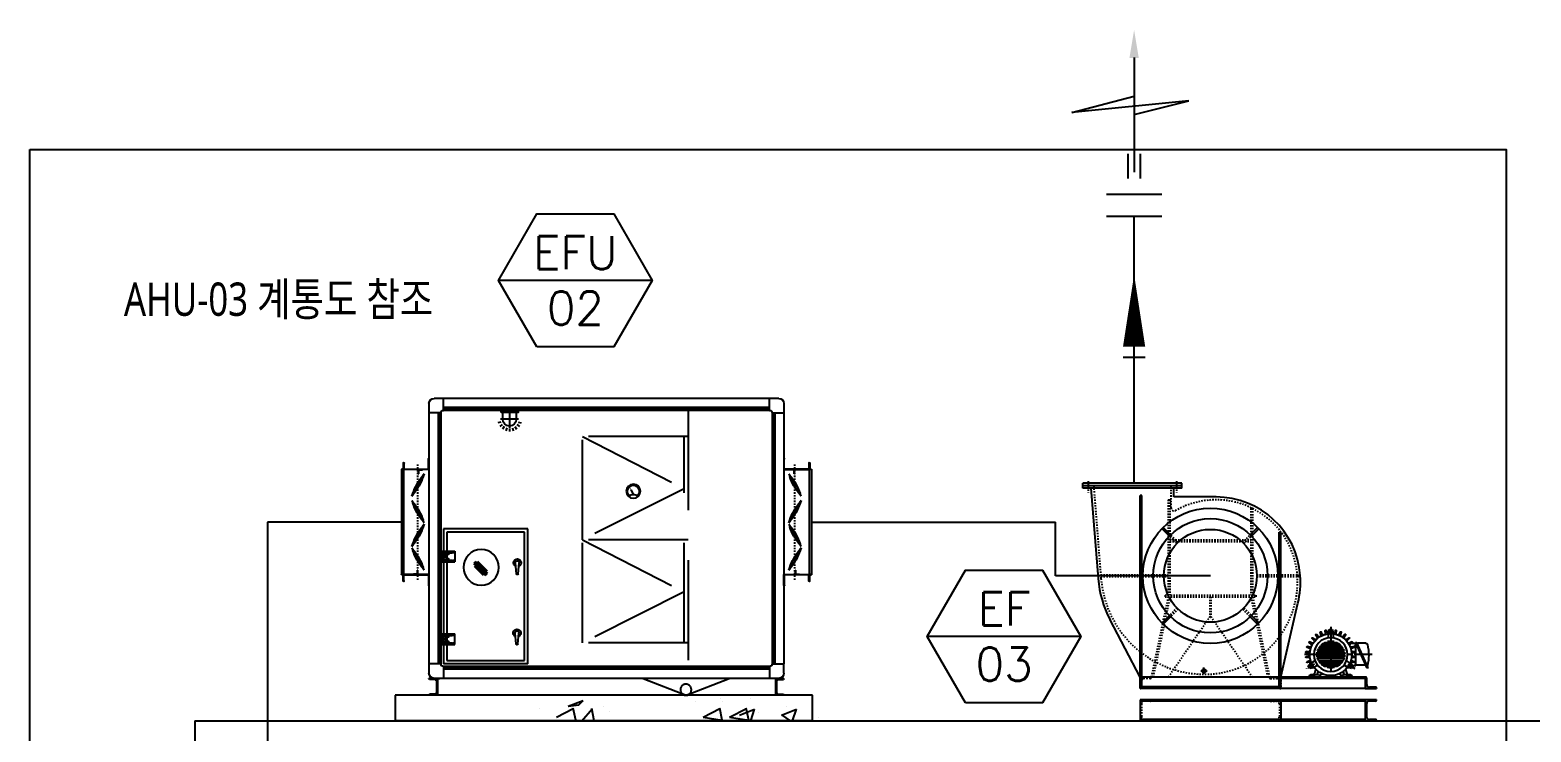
# Model space of a CAD drawing. Header units: millimetres. Extents: x -86 to 11742, y 5229 to 11464.
# Drawn here: x 9310.3 to 9418.4, y 5641.4 to 5692 of the extents above; entities that cross this region are included whole.
import ezdxf
from ezdxf.enums import TextEntityAlignment as Align
from ezdxf.lldxf.tags import DXFTag

# ---------------------------------------------------------------- set-up
doc = ezdxf.new("R2010")
doc.units = ezdxf.units.MM
doc.header["$LTSCALE"] = 5
doc.header["$PDMODE"] = 1
for name, pattern in [('CENTER', [2, 1.25, -0.25, 0.25, -0.25]), ('CENTER2', [28.575, 19.05, -3.175, 3.175, -3.175]), ('HIDDEN', [0.375, 0.25, -0.125]), ('HIDDEN2', [4.7625, 3.175, -1.5875]), ('HIDDENX2', [0.75, 0.5, -0.25]), ('PHANTOM', [63.5, 31.75, -6.35, 6.35, -6.35, 6.35, -6.35])]:
    doc.linetypes.add(name, pattern=pattern)
doc.layers.get('0').update_dxf_attribs({"linetype": 'CONTINUOUS'})
doc.layers.get('Defpoints').update_dxf_attribs({"linetype": 'CONTINUOUS'})
for name, color, linetype in [('2', 2, 'CONTINUOUS'), ('AUTO', 7, 'CONTINUOUS'), ('C', 7, 'CENTER'), ('LGK-S', 121, 'CONTINUOUS'), ('NARA', 8, 'CONTINUOUS')]:
    doc.layers.add(name, color=color, linetype=linetype)
doc.styles.add('GHS', font='ROMANS.shx', dxfattribs={"bigfont": 'GHS.shx'})
doc.styles.add('QQ', font='MALGUN.TTF.TTF')
tags = doc.linetypes.add('H2', pattern=[1, 0.6, -0.4]).pattern_tags.tags
tags[6:7] = [DXFTag(74, 4), DXFTag(75, 0), DXFTag(340, '0'), DXFTag(46, 1.0), DXFTag(50, 0.0), DXFTag(44, 0.0), DXFTag(45, 0.0)]
tags[4:5] = [DXFTag(74, 4), DXFTag(75, 0), DXFTag(340, '0'), DXFTag(46, 1.0), DXFTag(50, 0.0), DXFTag(44, 0.0), DXFTag(45, 0.0)]

# ---------------------------------------------------------------- blocks, each defined once
blk = doc.blocks.new('EFU-AHU')
at = {"color": 2}
for p, q in [((-225.2, 1148.4), (-221.8, 1148.4)), ((-221.2, 1163.2), (-218.3, 1161.5)), ((-221.2, 1133.6), (-218.3, 1135.3)), ((-210.4, 1174), (-208.7, 1171)), ((-183.4, 1155.6), (-196.3, 1131.1)), ((-195.6, 1178), (-195.6, 1174.6)), ((-180.8, 1174), (-182.5, 1171)), ((-170, 1163.2), (-173, 1161.5)), ((-170, 1133.6), (-173, 1135.3)), ((-166, 1148.4), (-169.5, 1148.4))]:
    blk.add_line(p, q, dxfattribs=at)
blk.add_circle((-195.6, 1148.4), 35.3, dxfattribs=at)
for centre, radius, start, end in [((-195.6, 1148.4), 29.6, 311.80005, 228.19995), ((-195.6, 1097), 35.3, 46.63917, 133.36083)]:
    blk.add_arc(centre, radius, start, end, dxfattribs=at)
blk.add_solid([(-181.3, 1154.6), (-185.4, 1156.7), (-176.9, 1167.9)], dxfattribs=at)
at = {"layer": '2', "linetype": 'Continuous'}
for p, q in [((-949.3, 1586.8), (-949.3, 394.2)), ((-949.3, 212.3), (827, 212.3)), ((-949.3, 127.7), (827, 127.7)), ((273, 59.1), (273, 59.1))]:
    blk.add_line(p, q, dxfattribs=at)
at = {"layer": '2'}
for p, q in [((-949.3, 1586.8), (-949.3, 1540.3)), ((-923.9, 1612.2), (801.7, 1612.2)), ((-877.4, 1553), (-877.4, 1612.2)), ((755.1, 1553), (755.1, 1612.2)), ((827, 1586.8), (827, 284.2)), ((827, 1586.8), (827, 284.2)), ((827, 1586.8), (827, 237.7)), ((-949.3, 1540.3), (-949.3, 284.2)), ((-890.1, 1540.3), (-949.3, 1540.3)), ((-890.1, 1540.3), (-890.1, 284.2)), ((-877.4, 1553), (755.1, 1553)), ((767.8, 1540.3), (767.8, 284.2)), ((767.8, 1540.3), (827, 1540.3)), ((380.3, 1494.4), (366.2, 1489.8)), ((386.8, 1481.6), (374.9, 1472.9)), ((397, 1471.5), (388.3, 1459.5)), ((409.8, 1465), (405.2, 1450.9)), ((424, 1462.7), (424, 1447.9)), ((438.1, 1465), (442.7, 1450.9)), ((450.9, 1471.5), (459.6, 1459.5)), ((461.1, 1481.6), (473, 1472.9)), ((467.6, 1494.4), (481.7, 1489.8)), ((-1002.4, 1235.8), (-1002.4, 1257)), ((-1002.4, 1235.8), (-1000.8, 1235.8)), ((-1000.8, 1235.8), (-1000.8, 1255.3)), ((-1000.8, 1255.3), (-981.3, 1255.3)), ((-981.3, 1255.3), (-981.3, 1257)), ((859, 1255.3), (859, 1257)), ((878.5, 1255.3), (859, 1255.3)), ((878.5, 1235.8), (878.5, 1255.3)), ((880.2, 1235.8), (878.5, 1235.8)), ((880.2, 1235.8), (880.2, 1257)), ((-1007.8, 753.7), (-1007.8, 734.2)), ((-1006.1, 753.7), (-1007.8, 753.7)), ((-1006.1, 753.7), (-1006.1, 732.5)), ((883.8, 753.7), (883.8, 732.5)), ((883.8, 753.7), (885.5, 753.7)), ((885.5, 753.7), (885.5, 734.2)), ((-1007.8, 734.2), (-1027.2, 734.2)), ((-1027.2, 734.2), (-1027.2, 732.5)), ((885.5, 734.2), (905, 734.2)), ((905, 734.2), (905, 732.5)), ((-890.1, 284.2), (-949.3, 284.2)), ((-949.3, 237.7), (-949.3, 284.2)), ((-949.3, 237.7), (-949.3, 284.2)), ((-877.4, 271.5), (755.1, 271.5)), ((-877.4, 271.5), (-877.4, 212.3)), ((755.1, 271.5), (755.1, 212.3)), ((767.8, 284.2), (827, 284.2)), ((-949.3, 212.3), (-923.9, 212.3)), ((-917.4, 204.8), (-946.2, 207.4)), ((-923.9, 212.3), (-73.3, 212.3)), ((-923.9, 212.3), (801.7, 212.3)), ((-911.2, 198.1), (-911.2, 141.9)), ((-907, 212.3), (-907, 127.7)), ((-73.3, 212.3), (801.7, 212.3)), ((827, 212.3), (772, 212.3)), ((784.7, 212.3), (784.7, 127.7)), ((789, 198.1), (789, 141.9)), ((795.1, 204.8), (823.9, 207.4)), ((795.1, 204.8), (823.9, 207.4)), ((-949.3, 127.7), (-949.3, 129.3)), ((-917.4, 135.2), (-946.2, 132.7)), ((795.1, 135.2), (823.9, 132.7)), ((827, 127.7), (827, 129.3))]:
    blk.add_line(p, q, dxfattribs=at)
at = {"layer": '2', "color": 5}
for p, q in [((-904, 1540.3), (-904, 284.2)), ((-897.3, 1540.3), (-897.3, 284.2)), ((-877.4, 1567), (755.1, 1567)), ((-877.4, 1560.2), (755.1, 1560.2)), ((775, 1540.3), (775, 284.2)), ((781.8, 1540.3), (781.8, 284.2)), ((-877.4, 264.3), (755.1, 264.3)), ((-877.4, 257.6), (755.1, 257.6))]:
    blk.add_line(p, q, dxfattribs=at)
at = {"layer": '2', "color": 5, "linetype": 'HIDDENX2', "ltscale": 200}
for p, q in [((-470.5, 1553), (-470.5, 271.5)), ((-470.6, 1421.9), (58.1, 1421.9)), ((-470.5, 1421.9), (58.1, 1421.9)), ((-449.4, 389.9), (-449.4, 1421.9)), ((58.1, 1421.9), (-449.4, 1160.7)), ((58.1, 905.9), (58.1, 1421.9)), ((-449.4, 1160.7), (58.1, 905.9)), ((-470.5, 905.9), (58.1, 905.9)), ((-470.5, 905.9), (58.1, 905.9)), ((58.1, 905.9), (-449.4, 644.7)), ((58.1, 389.9), (58.1, 905.9)), ((-449.4, 644.7), (58.1, 389.9)), ((-470.5, 389.9), (58.1, 389.9)), ((-459.2, 127.7), (-674.4, 212.3)), ((-244, 212.3), (-459.2, 127.7))]:
    blk.add_line(p, q, dxfattribs=at)
at = {"layer": '2', "color": 1}
for p, q in [((379.1, 1508.6), (468.8, 1508.6)), ((424, 1558.9), (424, 1465.5))]:
    blk.add_line(p, q, dxfattribs=at)
at = {"layer": '2', "color": 1, "linetype": 'CENTER'}
for p, q in [((-1004.3, 705.5), (-1004.3, 1284)), ((882, 705.5), (882, 1284)), ((-994.6, 1045.9), (-1013.9, 1045.9)), ((872.4, 1045.9), (891.6, 1045.9)), ((-994.6, 927.5), (-1013.9, 927.5)), ((872.4, 927.5), (891.6, 927.5)), ((-994.6, 809.1), (-1013.9, 809.1)), ((872.4, 809.1), (891.6, 809.1))]:
    blk.add_line(p, q, dxfattribs=at)
at = {"layer": '2', "color": 7}
for p, q in [((-1086.3, 1257), (-1086.3, 730.4)), ((-1076.2, 1257), (-1076.2, 698.7)), ((-981, 1222.8), (-982.4, 1220.3)), ((-982.2, 1223.4), (-981, 1222.8)), ((-980.9, 1219.5), (-979.6, 1222)), ((-979.6, 1222), (-978.5, 1221.4)), ((857.3, 1222), (856.2, 1221.4)), ((858.7, 1219.5), (857.3, 1222)), ((859.9, 1223.4), (858.8, 1222.8)), ((858.8, 1222.8), (860.2, 1220.3)), ((953.9, 1257), (953.9, 698.7)), ((964.1, 1257), (964.1, 730.4)), ((-1029, 1136.3), (-1030.1, 1137)), ((-1027.6, 1138.8), (-1029, 1136.3)), ((-1027.5, 1135.5), (-1026.1, 1138)), ((-1026.4, 1134.9), (-1027.5, 1135.5)), ((905.2, 1135.5), (903.8, 1138)), ((904.1, 1134.9), (905.2, 1135.5)), ((905.3, 1138.8), (906.7, 1136.3)), ((906.7, 1136.3), (907.8, 1137)), ((-1029, 1088.7), (-1030.1, 1088.1)), ((-1027.6, 1086.2), (-1029, 1088.7)), ((-1026.4, 1090.2), (-1027.5, 1089.6)), ((-1027.5, 1089.6), (-1026.1, 1087.1)), ((905.2, 1089.6), (903.8, 1087.1)), ((904.1, 1090.2), (905.2, 1089.6)), ((905.3, 1086.2), (906.7, 1088.7)), ((906.7, 1088.7), (907.8, 1088.1)), ((-981, 1002.3), (-982.4, 1004.8)), ((-982.2, 1001.6), (-981, 1002.3)), ((-980.9, 1005.6), (-979.6, 1003.1)), ((-979.6, 1003.1), (-978.5, 1003.7)), ((857.3, 1003.1), (856.2, 1003.7)), ((858.7, 1005.6), (857.3, 1003.1)), ((858.8, 1002.3), (860.2, 1004.8)), ((859.9, 1001.6), (858.8, 1002.3)), ((-981, 971.1), (-982.4, 968.6)), ((-982.2, 971.8), (-981, 971.1)), ((-980.9, 967.8), (-979.6, 970.3)), ((-979.6, 970.3), (-978.5, 969.7)), ((857.3, 970.3), (856.2, 969.7)), ((858.7, 967.8), (857.3, 970.3)), ((859.9, 971.8), (858.8, 971.1)), ((858.8, 971.1), (860.2, 968.6)), ((-1029, 884.7), (-1030.1, 885.3)), ((-1029, 851.9), (-1030.1, 851.3)), ((-1027.6, 887.2), (-1029, 884.7)), ((-1027.6, 849.4), (-1029, 851.9)), ((-1027.5, 883.8), (-1026.1, 886.3)), ((-1026.4, 883.2), (-1027.5, 883.8)), ((-1026.4, 853.3), (-1027.5, 852.7)), ((-1027.5, 852.7), (-1026.1, 850.2)), ((905.2, 883.8), (903.8, 886.3)), ((905.2, 852.7), (903.8, 850.2)), ((904.1, 883.2), (905.2, 883.8)), ((904.1, 853.3), (905.2, 852.7)), ((905.3, 887.2), (906.7, 884.7)), ((905.3, 849.4), (906.7, 851.9)), ((906.7, 884.7), (907.8, 885.3)), ((906.7, 851.9), (907.8, 851.3)), ((-981, 765.4), (-982.4, 767.9)), ((-982.2, 764.8), (-981, 765.4)), ((-980.9, 768.7), (-979.6, 766.2)), ((-979.6, 766.2), (-978.5, 766.9)), ((857.3, 766.2), (856.2, 766.9)), ((858.7, 768.7), (857.3, 766.2)), ((858.8, 765.4), (860.2, 767.9)), ((859.9, 764.8), (858.8, 765.4))]:
    blk.add_line(p, q, dxfattribs=at)
at = {"layer": '2', "color": 6, "linetype": 'PHANTOM'}
for p, q in [((-973.5, 1234.7), (-982.2, 1223.4)), ((-973.5, 1234.7), (-978.5, 1221.4)), ((851.3, 1234.7), (859.9, 1223.4)), ((851.3, 1234.7), (856.2, 1221.4)), ((-1035, 1123.7), (-1030.1, 1137)), ((-1035, 1123.7), (-1026.4, 1134.9)), ((912.8, 1123.7), (904.1, 1134.9)), ((912.8, 1123.7), (907.8, 1137)), ((-1035, 1101.4), (-1026.4, 1090.2)), ((-1035, 1101.4), (-1030.1, 1088.1)), ((912.8, 1101.4), (904.1, 1090.2)), ((912.8, 1101.4), (907.8, 1088.1)), ((-973.5, 990.4), (-982.2, 1001.6)), ((-973.5, 983), (-982.2, 971.8)), ((-973.5, 990.4), (-978.5, 1003.7)), ((-973.5, 983), (-978.5, 969.7)), ((851.3, 990.4), (856.2, 1003.7)), ((851.3, 990.4), (859.9, 1001.6)), ((851.3, 983), (859.9, 971.8)), ((851.3, 983), (856.2, 969.7)), ((-1035, 872), (-1030.1, 885.3)), ((-1035, 872), (-1026.4, 883.2)), ((-1035, 864.6), (-1030.1, 851.3)), ((-1035, 864.6), (-1026.4, 853.3)), ((912.8, 872), (904.1, 883.2)), ((912.8, 864.6), (904.1, 853.3)), ((912.8, 872), (907.8, 885.3)), ((912.8, 864.6), (907.8, 851.3)), ((-973.5, 753.6), (-982.2, 764.8)), ((-973.5, 753.6), (-978.5, 766.9)), ((851.3, 753.6), (856.2, 766.9)), ((851.3, 753.6), (859.9, 764.8))]:
    blk.add_line(p, q, dxfattribs=at)
at = {"layer": '2', "linetype": 'ByBlock'}
for p, q in [((332.2, 960.9), (755.1, 960.9)), ((332.2, 284.2), (332.2, 960.9)), ((349.1, 944), (738.2, 944)), ((349.1, 301.1), (349.1, 944)), ((738.2, 944), (738.2, 301.1)), ((755.1, 960.9), (755.1, 284.2)), ((380.5, 735.5), (375.1, 789.7)), ((389.2, 735.5), (394.6, 789.7)), ((532.5, 736.2), (593.9, 797.6)), ((534.9, 749.2), (582.4, 796.6)), ((535.1, 728.4), (600.2, 793.5)), ((541.8, 724.6), (602.5, 785.3)), ((553.9, 726.3), (599.4, 771.8)), ((382.3, 384.2), (376.9, 438.4)), ((391, 384.2), (396.4, 438.4)), ((738.2, 301.1), (349.1, 301.1)), ((332.2, 284.2), (755.1, 284.2))]:
    blk.add_line(p, q, dxfattribs=at)
at = {"layer": '2', "color": 2, "linetype": 'ByBlock'}
for p, q in [((769.3, 848.6), (697.5, 848.6)), ((697.5, 848.6), (697.5, 794.5)), ((710.1, 848.6), (710.1, 839.4)), ((769.3, 839.4), (710.1, 839.4)), ((738.2, 839.4), (738.2, 803.7)), ((769.3, 836), (741.4, 836)), ((741.4, 836), (741.4, 807.1)), ((769.3, 826.8), (754.1, 826.8)), ((754.1, 826.8), (754.1, 816.3)), ((758.7, 836), (758.7, 839.4)), ((758.7, 821.8), (758.7, 826.8)), ((766.2, 836), (766.2, 839.4)), ((766.2, 821.8), (766.2, 826.8)), ((769.3, 839.4), (769.3, 848.6)), ((769.3, 826.8), (769.3, 836)), ((769.3, 794.5), (697.5, 794.5)), ((769.3, 803.7), (710.1, 803.7)), ((710.1, 803.7), (710.1, 794.5)), ((769.3, 807.1), (741.4, 807.1)), ((769.3, 816.3), (754.1, 816.3)), ((758.7, 821.8), (758.7, 816.3)), ((758.7, 807.1), (758.7, 803.7)), ((766.2, 821.8), (766.2, 816.3)), ((766.2, 807.1), (766.2, 803.7)), ((769.3, 807.1), (769.3, 816.3)), ((769.3, 794.5), (769.3, 803.7)), ((769.3, 435.7), (697.5, 435.7)), ((697.5, 381.5), (697.5, 435.7)), ((769.3, 381.5), (697.5, 381.5)), ((710.1, 426.5), (710.1, 435.7)), ((769.3, 426.5), (710.1, 426.5)), ((769.3, 390.8), (710.1, 390.8)), ((710.1, 381.5), (710.1, 390.8)), ((738.2, 390.8), (738.2, 426.5)), ((741.4, 394.1), (741.4, 423.1)), ((769.3, 423.1), (741.4, 423.1)), ((769.3, 394.1), (741.4, 394.1)), ((754.1, 403.4), (754.1, 413.9)), ((769.3, 413.9), (754.1, 413.9)), ((769.3, 403.4), (754.1, 403.4)), ((758.7, 423.1), (758.7, 426.5)), ((758.7, 408.4), (758.7, 413.9)), ((758.7, 408.4), (758.7, 403.4)), ((758.7, 394.1), (758.7, 390.8)), ((766.2, 423.1), (766.2, 426.5)), ((766.2, 408.4), (766.2, 413.9)), ((766.2, 408.4), (766.2, 403.4)), ((766.2, 394.1), (766.2, 390.8)), ((769.3, 435.7), (769.3, 426.5)), ((769.3, 423.1), (769.3, 413.9)), ((769.3, 403.4), (769.3, 394.1)), ((769.3, 390.8), (769.3, 381.5))]:
    blk.add_line(p, q, dxfattribs=at)
at = {"layer": '2', "color": 1, "linetype": 'ByBlock'}
for p, q in [((701.1, 843.2), (707.3, 843.2)), ((704, 846.7), (704, 839.4)), ((732.7, 834.5), (726.5, 834.5)), ((729.7, 838), (729.7, 830.8)), ((756.9, 831.4), (750.7, 831.4)), ((753.9, 834.9), (753.9, 827.7)), ((762.5, 791.6), (762.5, 851.4)), ((701.1, 799.9), (707.3, 799.9)), ((704, 796.4), (704, 803.6)), ((732.7, 808.6), (726.5, 808.6)), ((729.7, 805.1), (729.7, 812.3)), ((749.2, 821.5), (743, 821.5)), ((746.3, 825), (746.3, 817.8)), ((756.9, 811.6), (750.7, 811.6)), ((753.9, 808.1), (753.9, 815.4)), ((701.1, 430.3), (707.3, 430.3)), ((701.1, 387), (707.3, 387)), ((704, 433.7), (704, 426.5)), ((704, 383.5), (704, 390.7)), ((732.7, 421.6), (726.5, 421.6)), ((732.7, 395.6), (726.5, 395.6)), ((729.7, 425.1), (729.7, 417.8)), ((729.7, 392.2), (729.7, 399.4)), ((749.2, 408.6), (743, 408.6)), ((746.3, 405.1), (746.3, 412.3)), ((756.9, 418.5), (750.7, 418.5)), ((756.9, 398.7), (750.7, 398.7)), ((753.9, 422), (753.9, 414.8)), ((753.9, 395.2), (753.9, 402.4)), ((762.5, 438.6), (762.5, 378.8))]:
    blk.add_line(p, q, dxfattribs=at)
at = {"layer": '2', "linetype": 'CENTER2'}
for p, q in [((-949.3, 210.7), (-949.3, 212.3)), ((827, 210.7), (827, 212.3))]:
    blk.add_line(p, q, dxfattribs=at)
at = {"layer": '2', "color": 9, "linetype": 'Continuous'}
for p, q in [((-1092.7, 0), (-1092.7, 127.7)), ((-1092.7, 127.7), (996.2, 127.7)), ((-949.3, 127.7), (65.7, 127.7)), ((-782.7, 109.3), (-782.7, 109.3)), ((-639.8, 95.7), (-639.8, 95.7)), ((-631.8, 109.3), (-631.8, 109.3)), ((-507.8, 95.7), (-507.8, 95.7)), ((130.8, 72.7), (55.6, 101.5)), ((77.5, 79.1), (55.8, 101.7)), ((130.9, 72.8), (77.5, 79.1)), ((996.2, 127.7), (996.2, 0)), ((-1121.2, 17.9), (-1121.2, 17.9)), ((-1092.7, 0), (996.2, 0)), ((-937.2, 28.9), (-1012.4, 57.8)), ((-992.7, 0), (-1012.2, 58)), ((-937, 29.1), (-980.2, 0)), ((-959.5, 71.5), (-959.5, 71.5)), ((-823.7, 44), (-823.7, 44)), ((-727.3, 28.9), (-802.5, 57.8)), ((-782.8, 0), (-802.3, 58)), ((-772.8, 2.8), (-760.9, 62.5)), ((-677.1, 17.7), (-772.7, 2.8)), ((-677.3, 17.4), (-761, 62.3)), ((-746.1, 41.1), (-746.1, 41.1)), ((-725.5, 17.9), (-725.5, 17.9)), ((-640.8, 2.8), (-629, 62.5)), ((-545.2, 17.7), (-640.7, 2.8)), ((-545.3, 17.4), (-629, 62.3)), ((-75.1, 47.2), (-75.1, 47.2)), ((-45.5, 71.9), (-45.5, 71.9)), ((0, 0), (11.3, 61)), ((61.6, 0), (10.7, 60.7)), ((92.9, 2.8), (104.8, 62.5)), ((188.4, 17.4), (104.8, 62.3)), ((116.2, 66.4), (116.2, 66.4)), ((134.9, 42.1), (134.9, 42.1))]:
    blk.add_line(p, q, dxfattribs=at)
at = {"layer": '2', "color": 2, "linetype": 'H2'}
blk.add_lwpolyline([(466.5, 1541.8), (466.5, 1553), (381.4, 1553), (381.4, 1541.8)], close=True, dxfattribs=at)
blk.add_lwpolyline([(390, 1541.8), (390, 1508.6, 1), (457.9, 1508.6), (457.9, 1541.8)], format="xyb", dxfattribs=at)
at = {"layer": '2', "color": 7}
for points in [[(-1086.3, 1259.1), (-1086.3, 1257), (-1076.2, 1257), (-1076.2, 1290.8), (-1078.3, 1290.8), (-1078.3, 1259.1)], [(-1074.5, 1258.6), (-951, 1258.6), (-951, 1310.2), (-951.4, 1310.2), (-951.4, 1311.9), (-949.3, 1311.9), (-949.3, 1257), (-1076.2, 1257), (-1076.2, 1290.8), (-1074.1, 1290.8), (-1074.1, 1289.1), (-1074.5, 1289.1)], [(952.2, 1258.6), (828.7, 1258.6), (828.7, 1310.2), (829.1, 1310.2), (829.1, 1311.9), (827, 1311.9), (827, 1257), (953.9, 1257), (953.9, 1290.8), (951.8, 1290.8), (951.8, 1289.1), (952.2, 1289.1)], [(964.1, 1259.1), (964.1, 1257), (953.9, 1257), (953.9, 1290.8), (956, 1290.8), (956, 1259.1)], [(-1086.3, 730.4), (-1086.3, 732.5), (-1076.2, 732.5), (-1076.2, 698.7), (-1078.3, 698.7), (-1078.3, 730.4)], [(-1074.5, 730.8), (-951, 730.8), (-951, 679.2), (-951.4, 679.2), (-951.4, 677.5), (-949.3, 677.5), (-949.3, 732.5), (-1076.2, 732.5), (-1076.2, 698.7), (-1074.1, 698.7), (-1074.1, 700.4), (-1074.5, 700.4)], [(952.2, 730.8), (828.7, 730.8), (828.7, 679.2), (829.1, 679.2), (829.1, 677.5), (827, 677.5), (827, 732.5), (953.9, 732.5), (953.9, 698.7), (951.8, 698.7), (951.8, 700.4), (952.2, 700.4)], [(964.1, 730.4), (964.1, 732.5), (953.9, 732.5), (953.9, 698.7), (956, 698.7), (956, 730.4)]]:
    blk.add_lwpolyline(points, close=True, dxfattribs=at)
for centre in [(-1004.3, 1179.2), (882, 1179.2), (-1004.3, 1045.9), (882, 1045.9), (-1004.3, 927.5), (882, 927.5), (-1004.3, 809.1), (882, 809.1)]:
    blk.add_circle(centre, 5.5, dxfattribs=at)
at = {"layer": '2', "linetype": 'ByBlock'}
blk.add_circle((565.6, 767.6), 88.8, dxfattribs=at)
at = {"layer": '2', "color": 2, "linetype": 'ByBlock'}
for centre in [(704, 843.2), (729.7, 834.5), (753.9, 831.4), (704, 799.9), (729.7, 808.6), (746.3, 821.5), (753.9, 811.6), (704, 430.3), (704, 387), (729.7, 421.6), (729.7, 395.6), (746.3, 408.6), (753.9, 418.5), (753.9, 398.7)]:
    blk.add_circle(centre, 2.15, dxfattribs=at)
at = {"layer": '2', "color": 5, "linetype": 'HIDDENX2', "ltscale": 200}
blk.add_circle((-458.6, 155.4), 27.7, dxfattribs=at)
at = {"layer": '2'}
for centre, radius, start, end in [((-923.9, 1586.8), 25.4, 90, 180), ((801.7, 1586.8), 25.4, 0, 90), ((-877.4, 1540.3), 12.7, 90, 180), ((755.1, 1540.3), 12.7, 0, 90), ((-923.9, 237.7), 25.4, 180, 270), ((-877.4, 284.2), 12.7, 180, 270), ((755.1, 284.2), 12.7, 270, 0), ((801.7, 237.7), 25.4, 270, 0), ((-945.9, 210.7), 3.38, 180, 265), ((-918, 198.1), 6.77, 0, 85), ((795.7, 198.1), 6.77, 95, 180), ((823.6, 210.7), 3.38, 275, 0), ((823.6, 210.7), 3.38, 275, 0), ((-945.9, 129.3), 3.38, 95, 180), ((-918, 141.9), 6.77, 275, 0), ((795.7, 141.9), 6.77, 180, 265), ((823.6, 129.3), 3.38, 0, 85)]:
    blk.add_arc(centre, radius, start, end, dxfattribs=at)
at = {"layer": '2', "color": 7}
for centre, radius, start, end in [((-778.4, 1054), 265, 140.24843, 161.75157), ((-1230.1, 1304.4), 265, 320.24843, 341.75157), ((-792.6, 1062.6), 247.2, 140.95669, 150.22935), ((-1215.3, 1296.9), 247.2, 331.77065, 341.04331), ((-982.1, 1219.1), 2.54, 198.6176, 283.3824), ((-982.1, 1219.1), 1.27, 102.81031, 19.18969), ((1107.9, 1304.4), 265, 198.24843, 219.75157), ((859.9, 1219.1), 1.27, 160.81031, 77.18969), ((859.9, 1219.1), 2.54, 256.6176, 341.3824), ((1093.1, 1296.9), 247.2, 198.95669, 208.22935), ((656.1, 1054), 265, 18.24843, 39.75157), ((670.3, 1062.6), 247.2, 29.77065, 39.04331), ((-1026.4, 1139.3), 1.27, 282.81031, 199.18969), ((-793.2, 1061.4), 247.2, 151.77065, 161.04331), ((-1026.4, 1139.3), 2.54, 18.6176, 103.3824), ((-1216, 1295.8), 247.2, 320.95669, 330.22935), ((-1004.3, 1179.2), 6.77, 186.97969, 295.02031), ((-1004.3, 1179.2), 6.77, 6.97969, 115.02031), ((882, 1179.2), 6.77, 64.97969, 173.02031), ((882, 1179.2), 6.77, 244.97969, 353.02031), ((1093.7, 1295.8), 247.2, 209.77065, 219.04331), ((670.9, 1061.4), 247.2, 18.95669, 28.22935), ((904.1, 1139.3), 2.54, 76.6176, 161.3824), ((904.1, 1139.3), 1.27, 340.81031, 257.18969), ((-778.4, 1171.1), 265, 198.24843, 219.75157), ((-1026.4, 1085.8), 1.27, 160.81031, 77.18969), ((-1026.4, 1085.8), 2.54, 256.6176, 341.3824), ((-793.2, 1163.6), 247.2, 198.95669, 208.22935), ((-1230.1, 920.7), 265, 18.24843, 39.75157), ((-1216, 929.3), 247.2, 29.77065, 39.04331), ((-1004.3, 1045.9), 6.77, 64.97969, 173.02031), ((1107.9, 920.7), 265, 140.24843, 161.75157), ((656.1, 1171.1), 265, 320.24843, 341.75157), ((1093.7, 929.3), 247.2, 140.95669, 150.22935), ((882, 1045.9), 6.77, 6.97969, 115.02031), ((670.9, 1163.6), 247.2, 331.77065, 341.04331), ((904.1, 1085.8), 2.54, 198.6176, 283.3824), ((904.1, 1085.8), 1.27, 102.81031, 19.18969), ((-1004.3, 1045.9), 6.77, 244.97969, 353.02031), ((-792.6, 1162.5), 247.2, 209.77065, 219.04331), ((-1215.3, 928.2), 247.2, 18.95669, 28.22935), ((-982.1, 1006), 2.54, 76.6176, 161.3824), ((-982.1, 1006), 1.27, 340.81031, 257.18969), ((859.9, 1006), 1.27, 282.81031, 199.18969), ((1093.1, 928.2), 247.2, 151.77065, 161.04331), ((859.9, 1006), 2.54, 18.6176, 103.3824), ((670.3, 1162.5), 247.2, 320.95669, 330.22935), ((882, 1045.9), 6.77, 186.97969, 295.02031), ((-778.4, 802.3), 265, 140.24843, 161.75157), ((-793.2, 809.7), 247.2, 151.77065, 161.04331), ((-1230.1, 1052.7), 265, 320.24843, 341.75157), ((-1216, 1044.1), 247.2, 320.95669, 330.22935), ((-1004.3, 927.5), 6.77, 186.97969, 295.02031), ((-792.6, 810.9), 247.2, 140.95669, 150.22935), ((-1004.3, 927.5), 6.77, 6.97969, 115.02031), ((-1215.3, 1045.2), 247.2, 331.77065, 341.04331), ((-982.1, 967.4), 2.54, 198.6176, 283.3824), ((-982.1, 967.4), 1.27, 102.81031, 19.18969), ((1107.9, 1052.7), 265, 198.24843, 219.75157), ((859.9, 967.4), 1.27, 160.81031, 77.18969), ((859.9, 967.4), 2.54, 256.6176, 341.3824), ((1093.1, 1045.2), 247.2, 198.95669, 208.22935), ((656.1, 802.3), 265, 18.24843, 39.75157), ((670.3, 810.9), 247.2, 29.77065, 39.04331), ((882, 927.5), 6.77, 64.97969, 173.02031), ((882, 927.5), 6.77, 244.97969, 353.02031), ((1093.7, 1044.1), 247.2, 209.77065, 219.04331), ((670.9, 809.7), 247.2, 18.95669, 28.22935), ((-778.4, 934.3), 265, 198.24843, 219.75157), ((-1026.4, 887.6), 1.27, 282.81031, 199.18969), ((-1026.4, 849), 1.27, 160.81031, 77.18969), ((-1026.4, 887.6), 2.54, 18.6176, 103.3824), ((-1026.4, 849), 2.54, 256.6176, 341.3824), ((-793.2, 926.8), 247.2, 198.95669, 208.22935), ((-1230.1, 683.9), 265, 18.24843, 39.75157), ((-1216, 692.5), 247.2, 29.77065, 39.04331), ((1107.9, 683.9), 265, 140.24843, 161.75157), ((656.1, 934.3), 265, 320.24843, 341.75157), ((1093.7, 692.5), 247.2, 140.95669, 150.22935), ((670.9, 926.8), 247.2, 331.77065, 341.04331), ((904.1, 887.6), 2.54, 76.6176, 161.3824), ((904.1, 849), 2.54, 198.6176, 283.3824), ((904.1, 887.6), 1.27, 340.81031, 257.18969), ((904.1, 849), 1.27, 102.81031, 19.18969), ((-1004.3, 809.1), 6.77, 64.97969, 173.02031), ((-1004.3, 809.1), 6.77, 244.97969, 353.02031), ((-792.6, 925.7), 247.2, 209.77065, 219.04331), ((-1215.3, 691.3), 247.2, 18.95669, 28.22935), ((-982.1, 769.2), 2.54, 76.6176, 161.3824), ((-982.1, 769.2), 1.27, 340.81031, 257.18969), ((859.9, 769.2), 1.27, 282.81031, 199.18969), ((1093.1, 691.3), 247.2, 151.77065, 161.04331), ((859.9, 769.2), 2.54, 18.6176, 103.3824), ((670.3, 925.7), 247.2, 320.95669, 330.22935), ((882, 809.1), 6.77, 186.97969, 295.02031), ((882, 809.1), 6.77, 6.97969, 115.02031)]:
    blk.add_arc(centre, radius, start, end, dxfattribs=at)
at = {"layer": '2', "linetype": 'ByBlock'}
for centre, radius, start, end in [((384.9, 790.7), 18.9, 295.67731, 244.32269), ((384.9, 790.7), 9.83, 354.27182, 185.72818), ((384.9, 735.9), 4.37, 185.72818, 354.27182), ((386.6, 439.4), 18.9, 295.67731, 244.32269), ((386.6, 439.4), 9.83, 354.27182, 185.72818), ((386.6, 384.7), 4.37, 185.72818, 354.27182)]:
    blk.add_arc(centre, radius, start, end, dxfattribs=at)
blk = doc.blocks.new('1hp2')
at = {"color": 5}
for p, q in [((4739.9, 9246.6), (4780.2, 9337)), ((4743.6, 9244.9), (4783.8, 9335.4)), ((4748.8, 9333.8), (4777.4, 9333.8)), ((4780.2, 9337), (4783.8, 9335.4)), ((4783.7, 9333.6), (4797, 9333.6)), ((4785, 9333.6), (4785, 9253.6)), ((4796.5, 9336.2), (4805.2, 9330.1)), ((4798, 9338.7), (4807.4, 9334.1)), ((4807, 9351.2), (4814.2, 9343.4)), ((4809, 9353.4), (4817.3, 9346.9)), ((4820.4, 9363.6), (4825.9, 9354.6)), ((4822.8, 9365.4), (4829.6, 9357.3)), ((4836.1, 9373), (4839.6, 9363)), ((4838.9, 9374.2), (4843.8, 9364.9)), ((4850.5, 9335.9), (4894.7, 9335.9)), ((4853.5, 9379), (4854.8, 9368.5)), ((4856.4, 9379.6), (4859.3, 9369.5)), ((4860.7, 9339.7), (4884.4, 9339.7)), ((4867.5, 9382.4), (4864.2, 9370)), ((4864.2, 9367.8), (4864.2, 9356.3)), ((4867.8, 9375.6), (4873, 9378.6)), ((4867.8, 9375.6), (4867.8, 9372.6)), ((4867.8, 9372.6), (4867.8, 9369.5)), ((4873, 9366.5), (4867.8, 9369.5)), ((4873, 9378.6), (4878.3, 9375.6)), ((4878.3, 9369.5), (4873, 9366.5)), ((4878.3, 9372.6), (4878.3, 9375.6)), ((4878.3, 9369.5), (4878.3, 9372.6)), ((4881.9, 9370), (4878.5, 9382.4)), ((4881.9, 9368.4), (4881.9, 9356.3)), ((4886.8, 9369.5), (4889.7, 9379.6)), ((4891.3, 9368.5), (4892.6, 9379)), ((4902.3, 9364.9), (4907.2, 9374.2)), ((4906.5, 9363), (4910, 9373)), ((4916.5, 9357.3), (4923.2, 9365.4)), ((4920.2, 9354.6), (4925.7, 9363.6)), ((4928.8, 9346.9), (4937.1, 9353.4)), ((4931.8, 9343.4), (4939.1, 9351.2)), ((4938.7, 9334.1), (4948.1, 9338.7)), ((4940.9, 9330.1), (4949.6, 9336.2)), ((4781.4, 9329.9), (4783.3, 9329.1)), ((4785, 9328.6), (4785, 9258.6)), ((4785.7, 9301.3), (4796.2, 9299.3)), ((4785.7, 9286), (4796.1, 9287.8)), ((4786, 9283), (4796.6, 9283.2)), ((4786.1, 9304.3), (4796.6, 9303.9)), ((4789.3, 9319.3), (4799, 9315.2)), ((4790.2, 9322.2), (4800.4, 9319.6)), ((4823.2, 9295.6), (4921.9, 9295.6)), ((4823.2, 9291.6), (4921.9, 9291.6)), ((4824.3, 9302.8), (4920.8, 9302.8)), ((4824.3, 9284.3), (4920.8, 9284.3)), ((4825.4, 9306.6), (4919.7, 9306.6)), ((4825.4, 9280.5), (4919.7, 9280.5)), ((4828.3, 9313.8), (4916.8, 9313.8)), ((4830.4, 9317.6), (4914.7, 9317.6)), ((4835.9, 9324.9), (4909.2, 9324.9)), ((4839.7, 9328.6), (4905.4, 9328.6)), ((4945.7, 9319.6), (4955.9, 9322.2)), ((4947, 9315.2), (4956.8, 9319.3)), ((4949.4, 9283.2), (4960, 9283)), ((4949.5, 9303.9), (4960, 9304.3)), ((4949.9, 9299.3), (4960.3, 9301.3)), ((4950, 9287.8), (4960.3, 9286)), ((4739.9, 9246.6), (4743.6, 9244.9)), ((4748.4, 9255.8), (4780, 9255.8)), ((4783.7, 9253.6), (4793.5, 9253.6)), ((4789.2, 9268), (4799, 9271.9)), ((4790.1, 9265.2), (4800.4, 9267.6)), ((4802.4, 9263), (4793.4, 9253.9)), ((4798.9, 9244.4), (4811.3, 9247.7)), ((4799.4, 9257.1), (4804.6, 9260.1)), ((4799.4, 9257.1), (4799.4, 9254.1)), ((4799.4, 9254.1), (4799.4, 9251)), ((4804.6, 9248), (4799.4, 9251)), ((4803.8, 9263.8), (4814.3, 9269.8)), ((4804.6, 9260.1), (4809.9, 9257.1)), ((4809.9, 9251), (4804.6, 9248)), ((4809.9, 9254.1), (4809.9, 9257.1)), ((4809.9, 9251), (4809.9, 9254.1)), ((4813.2, 9248.8), (4823.1, 9254.6)), ((4815.2, 9226), (4819, 9240.2)), ((4825, 9223.8), (4827.3, 9232.4)), ((4828.3, 9273.3), (4916.8, 9273.3)), ((4830.4, 9269.5), (4914.7, 9269.5)), ((4835.9, 9262.3), (4909.2, 9262.3)), ((4839.7, 9258.5), (4905.4, 9258.5)), ((4850.5, 9251.2), (4894.7, 9251.2)), ((4860.7, 9247.5), (4884.4, 9247.5)), ((4918.8, 9232.4), (4921.1, 9223.8)), ((4933.5, 9248.5), (4922.9, 9254.6)), ((4927.1, 9240.2), (4930.8, 9226)), ((4941.7, 9264.1), (4931.8, 9269.8)), ((4934.8, 9247.7), (4947.2, 9244.4)), ((4936.2, 9257.1), (4941.5, 9260.1)), ((4936.2, 9257.1), (4936.2, 9254.1)), ((4936.2, 9254.1), (4936.2, 9251)), ((4941.5, 9248), (4936.2, 9251)), ((4941.5, 9260.1), (4946.7, 9257.1)), ((4946.7, 9251), (4941.5, 9248)), ((4952.7, 9253.9), (4943.6, 9263)), ((4945.6, 9267.6), (4955.9, 9265.2)), ((4946.7, 9254.1), (4946.7, 9257.1)), ((4946.7, 9251), (4946.7, 9254.1)), ((4947.1, 9271.9), (4956.9, 9268)), ((4798, 9213.6), (4798, 9218.6)), ((4798, 9213.6), (4835, 9213.6)), ((4801, 9221.6), (4829, 9221.6)), ((4805.5, 9221.6), (4805.5, 9213.6)), ((4815.5, 9221.6), (4815.5, 9213.6)), ((4834.7, 9217.6), (4837.2, 9222.1)), ((4835, 9213.6), (4835, 9215.6)), ((4908.8, 9222.1), (4911.4, 9217.6)), ((4911, 9213.6), (4911, 9215.6)), ((4911, 9213.6), (4948, 9213.6)), ((4917, 9221.6), (4945, 9221.6)), ((4930.5, 9213.6), (4930.5, 9221.6)), ((4940.5, 9213.6), (4940.5, 9221.6)), ((4948, 9213.6), (4948, 9218.6))]:
    blk.add_line(p, q, dxfattribs=at)
for centre, radius in [((4873, 9293.6), 60), ((4873, 9372.6), 5.25), ((4804.6, 9254.1), 5.25), ((4941.5, 9254.1), 5.25)]:
    blk.add_circle(centre, radius, dxfattribs=at)
for centre, radius, start, end in [((4748.8, 9327.8), 6, 90, 164.9897), ((4777.4, 9335.8), 2, 270, 336), ((4797.3, 9337.4), 1.5, 48, 235.2006), ((4797, 9334.6), 1, 269.9994, 55.2013), ((4873, 9293.6), 74.5, 99.2981, 200.702), ((4808.1, 9352.2), 1.5, 36, 223.2006), ((4808.7, 9336.8), 3, 243.929, 326.0708), ((4812.1, 9341.4), 3, 321.8993, 43.2005), ((4819.1, 9349.2), 3, 231.929, 314.0708), ((4821.7, 9364.4), 1.5, 24, 211.2007), ((4823.3, 9353), 3, 309.8993, 31.2005), ((4831.9, 9359.2), 3, 219.9289, 302.0708), ((4837.5, 9373.5), 1.5, 12, 199.2007), ((4836.8, 9362.1), 3, 297.8993, 19.2005), ((4872.6, 9291.6), 49.5, 116.5059, 131.5709), ((4846.4, 9366.4), 3, 207.9289, 290.0708), ((4851.8, 9368.1), 3, 285.8993, 7.2005), ((4854.9, 9379.2), 1.5, 0, 187.2007), ((4862.2, 9370.3), 3, 195.9289, 263.7258), ((4872.6, 9291.6), 49.5, 76.119, 103.881), ((4860.4, 9371), 4, 279.2982, 345.0093), ((4860.2, 9356.3), 4, 281.5548, 360), ((4873, 9293.6), 87, 90, 93.9851), ((4873, 9293.6), 89, 90, 93.543), ((4873, 9293.6), 89, 86.457, 90), ((4873, 9293.6), 87, 86.0149, 90), ((4885.7, 9371), 4, 194.9907, 260.7022), ((4885.9, 9356.3), 4, 180, 258.4459), ((4883.9, 9370.3), 3, 276.2742, 344.0711), ((4873, 9293.6), 74.5, 0, 80.702), ((4891.1, 9379.2), 1.5, 352.7993, 180), ((4894.3, 9368.1), 3, 172.7994, 254.1007), ((4872.6, 9291.6), 49.5, 48.4291, 63.4941), ((4899.6, 9366.4), 3, 249.9293, 332.0711), ((4909.3, 9362.1), 3, 160.7994, 242.1006), ((4908.5, 9373.5), 1.5, 340.7993, 168), ((4914.2, 9359.2), 3, 237.9292, 320.0711), ((4922.8, 9353), 3, 148.7994, 230.1007), ((4924.4, 9364.4), 1.5, 328.7994, 156), ((4926.9, 9349.2), 3, 225.9292, 308.071), ((4934, 9341.4), 3, 136.7995, 218.1007), ((4937.3, 9336.8), 3, 213.9292, 296.071), ((4938, 9352.2), 1.5, 316.7994, 144), ((4948.8, 9337.4), 1.5, 304.7994, 132), ((4883, 9291.8), 145, 164.9897, 194.9221), ((4782, 9326.3), 3, 0, 66), ((4786, 9302.8), 1.5, 87.9287, 131.1211), ((4786, 9302.8), 1.5, 228.8788, 259.2006), ((4786, 9284.5), 1.5, 99.9287, 130.0634), ((4786, 9284.5), 1.5, 229.9365, 271.2006), ((4789.8, 9320.7), 1.5, 59.9999, 247.2006), ((4795.6, 9290.8), 3, 279.9291, 2.0708), ((4795.6, 9296.4), 3, 357.8993, 79.2005), ((4796.7, 9306.9), 3, 267.9291, 350.0708), ((4796.7, 9280.2), 3, 9.8993, 91.2005), ((4797.9, 9312.4), 3, 345.8993, 67.2005), ((4801.1, 9322.5), 3, 255.9291, 338.0708), ((4803.4, 9327.7), 3, 333.8993, 55.2005), ((4872.6, 9291.6), 49.5, 166.8851, 175.4028), ((4872.6, 9295.5), 49.5, 184.5972, 193.1149), ((4872.6, 9291.6), 49.5, 153.2842, 162.3734), ((4872.6, 9295.5), 49.5, 197.6266, 206.7158), ((4872.6, 9291.6), 49.5, 137.7608, 148.2999), ((4872.6, 9291.6), 49.5, 31.7001, 42.2392), ((4872.6, 9291.6), 49.5, 17.6266, 26.7158), ((4872.6, 9295.5), 49.5, 333.2842, 342.3734), ((4872.6, 9291.6), 49.5, 4.5972, 13.1149), ((4872.6, 9295.5), 49.5, 346.8851, 355.4028), ((4942.6, 9327.7), 3, 124.7995, 206.1006), ((4944.9, 9322.5), 3, 201.9292, 284.071), ((4873, 9293.6), 74.5, 339.2979, 360), ((4948.2, 9312.4), 3, 112.7995, 194.1006), ((4949.4, 9306.9), 3, 189.9292, 272.0709), ((4949.4, 9280.2), 3, 88.7995, 170.1007), ((4950.5, 9296.4), 3, 100.7995, 182.1007), ((4950.5, 9290.8), 3, 177.9292, 260.0708), ((4956.2, 9320.7), 1.5, 292.7994, 120), ((4960.1, 9302.8), 1.5, 280.7994, 108), ((4960.1, 9284.5), 1.5, 268.7994, 96.0001), ((4741, 9253.9), 2, 336, 14.9221), ((4780, 9260.8), 5, 270, 0), ((4789.8, 9266.6), 1.5, 95.9999, 283.2006), ((4873, 9293.6), 89, 206.457, 210), ((4873, 9293.6), 87, 206.0149, 210), ((4873, 9293.6), 89, 210, 213.543), ((4873, 9293.6), 87, 210, 213.9851), ((4797.9, 9274.7), 3, 291.9292, 14.0708), ((4801.1, 9264.7), 3, 35.8874, 103.2004), ((4799.6, 9265.8), 4, 314.9907, 20.7022), ((4812.3, 9243.8), 4, 39.2979, 105.0093), ((4812.3, 9273.3), 4, 300.0001, 18.4459), ((4873, 9293.6), 74.5, 219.2979, 320.702), ((4816.1, 9241), 3, 345.0002, 42.7507), ((4825.1, 9251.1), 4, 41.5548, 120), ((4824.4, 9233.2), 3, 345.0001, 51.1356), ((4872.6, 9295.5), 49.5, 211.7001, 222.2392), ((4872.6, 9295.5), 49.5, 228.4291, 243.4941), ((4872.6, 9295.5), 49.5, 256.119, 283.881), ((4872.6, 9295.5), 49.5, 296.5059, 311.5709), ((4872.6, 9295.5), 49.5, 317.7608, 328.2999), ((4920.9, 9251.1), 4, 60, 138.4458), ((4921.7, 9233.2), 3, 128.8644, 194.9998), ((4929.9, 9241), 3, 137.2493, 194.9997), ((4933.8, 9273.3), 4, 161.5548, 240), ((4933.8, 9243.8), 4, 74.9907, 140.7021), ((4944.9, 9264.7), 3, 76.7995, 144.1126), ((4946.5, 9265.8), 4, 159.2978, 225.0093), ((4946.5, 9265.8), 4, 159.2978, 225.0093), ((4948.2, 9274.7), 3, 165.9292, 248.0708), ((4873, 9293.6), 87, 326.0149, 330), ((4873, 9293.6), 89, 326.457, 330), ((4873, 9293.6), 87, 330, 333.9851), ((4873, 9293.6), 89, 330, 333.543), ((4956.3, 9266.6), 1.5, 256.7994, 84.0001), ((4801, 9218.6), 3, 90, 180), ((4809.4, 9227.6), 6, 269.9999, 345), ((4822.1, 9224.6), 3, 270, 345), ((4829, 9215.6), 6, 0, 90), ((4842.4, 9219.1), 6, 67.6564, 150), ((4903.6, 9219.1), 6, 30, 112.3436), ((4917, 9215.6), 6, 90, 180), ((4924, 9224.6), 3, 195, 270.0001), ((4936.6, 9227.6), 6, 195.0001, 270.0001), ((4945, 9218.6), 3, 0, 90)]:
    blk.add_arc(centre, radius, start, end, dxfattribs=at)
at = {"layer": 'C', "color": 5}
for p, q in [((4786.4, 9243.6), (4815.2, 9260.2)), ((4930.8, 9260.2), (4959.6, 9243.6))]:
    blk.add_line(p, q, dxfattribs=at)
at = {"layer": 'C', "color": 5, "ltscale": 0.5}
for p, q in [((4810.5, 9206.6), (4810.5, 9224.7)), ((4935.5, 9207), (4935.5, 9224.7))]:
    blk.add_line(p, q, dxfattribs=at)
at = {"layer": 'C', "color": 5}
for start, end in [(80.9815, 98.914), (200.9815, 218.9141), (320.9815, 338.9141)]:
    blk.add_arc((4873, 9293.6), 79, start, end, dxfattribs=at)
at = {"layer": 'Defpoints', "color": 5}
for p in [(4873, 9382.6), (4963, 9293.6), (4966.5, 9293.6), (4834, 9213.6), (4912, 9213.6)]:
    blk.add_point(p, dxfattribs=at)
blk = doc.blocks.new('ea-tf')
at = {"layer": '2'}
for p, q in [((-378, 1266), (-904.5, 1266)), ((-904.5, 1239), (-904.5, 1266)), ((-378, 1252.5), (-904.5, 1252.5)), ((-378, 1239), (-904.5, 1239)), ((-861.5, 1239), (-823.2, 757.4)), ((-600, 172.5), (-600, 1201.1)), ((-591, 1201.1), (-600, 1201.1)), ((-591, 181.5), (-591, 1201.1)), ((-420, 1192.5), (-420, 1239)), ((-378, 1239), (-378, 1266)), ((-195, 1192.5), (-420, 1192.5)), ((-443.7, 984.3), (-483, 1023.6)), ((-437.4, 990.7), (-476.6, 1030)), ((-12.6, 990.7), (26.6, 1030)), ((-6.3, 984.3), (33, 1023.6)), ((141, 181.5), (141, 1005.3)), ((141, 1005.3), (150, 1005.3)), ((150, 172.5), (150, 1005.3)), ((-443.7, 560.7), (-483, 521.4)), ((-6.3, 560.7), (33, 521.4)), ((150, 232.5), (241.7, 627)), ((-600, 232.5), (-760, 538.2)), ((-437.4, 554.3), (-476.6, 515)), ((-12.6, 554.3), (26.6, 515)), ((142.5, 181.5), (-600, 181.5)), ((600, 172.5), (-600, 172.5)), ((141, 232.5), (-591, 232.5)), ((600, 232.5), (150, 232.5)), ((600, 225), (150, 225)), ((600, 112.5), (-600, 112.5)), ((-600, 112.5), (-600, 0)), ((600, 105), (-600, 105)), ((150, 112.5), (150, 0)), ((600, 7.5), (-600, 7.5)), ((600, 0), (-600, 0))]:
    blk.add_line(p, q, dxfattribs=at)
at = {"layer": '2', "color": 1, "linetype": 'CENTER'}
for p, q in [((-876.7, 1277.5), (-876.7, 1216.5)), ((-405.7, 1277.5), (-405.7, 1216.5)), ((-276, 266.6), (-242.8, 266.6)), ((-259.4, 249.9), (-259.4, 283.2))]:
    blk.add_line(p, q, dxfattribs=at)
at = {"layer": '2', "color": 5, "linetype": 'HIDDEN'}
for p, q in [((-847.5, 1252.5), (-808.3, 758.5)), ((-435, 1134.8), (-435, 1252.5)), ((-450, 1177.6), (-450, 669)), ((-441, 1177.6), (-441, 669)), ((-9, 1131.3), (-9, 669)), ((0, 1131.3), (-9, 1131.3)), ((0, 1131.3), (0, 669)), ((-403.4, 944), (-443.7, 984.3)), ((-441, 964.5), (-9, 964.5)), ((-397.1, 950.4), (-437.4, 990.7)), ((-52.9, 950.4), (-12.6, 990.7)), ((-46.6, 944), (-6.3, 984.3)), ((-441, 955.5), (-9, 955.5)), ((-809.4, 777), (-450, 777)), ((-809, 768), (-450, 768)), ((22.5, 777), (253.7, 777)), ((22.5, 768), (254.4, 768)), ((-450, 660), (-540, 232.5)), ((-440.7, 660), (-530.7, 232.5)), ((-466.6, 669), (16.6, 669)), ((-466.6, 660), (16.6, 660)), ((-227.2, 660), (-227.2, 555.4)), ((-222.7, 660), (-222.7, 555.4)), ((-9.3, 660), (80.7, 232.5)), ((0, 660), (90, 232.5)), ((-403.4, 601), (-443.7, 560.7)), ((-397.1, 594.6), (-437.4, 554.3)), ((-52.9, 594.6), (-12.6, 554.3)), ((-46.6, 601), (-6.3, 560.7)), ((-227.2, 555.4), (-449, 232.5)), ((-222.7, 555.4), (-1, 232.5)), ((-592.5, 177), (-592.5, 210)), ((-544.5, 225), (-577.5, 225)), ((-540, 229.5), (-540, 232.5)), ((90, 232.5), (150, 232.5)), ((90, 229.5), (90, 232.5)), ((94.5, 225), (127.5, 225)), ((142.5, 177), (142.5, 210)), ((147, 172.5), (150, 172.5)), ((150, 232.5), (150, 172.5)), ((150, 172.5), (150, 232.5)), ((150, 217.5), (150, 172.5)), ((-592.5, 90), (-592.5, 22.5)), ((-544.5, 105), (-577.5, 105)), ((-540, 112.5), (-540, 109.5)), ((90, 112.5), (90, 109.5)), ((94.5, 105), (127.5, 105)), ((142.5, 90), (142.5, 22.5)), ((-540, 0), (-600, 0)), ((-544.5, 7.5), (-577.5, 7.5)), ((-540, 3), (-540, 0)), ((90, 3), (90, 0)), ((90, 0), (150, 0)), ((94.5, 7.5), (127.5, 7.5))]:
    blk.add_line(p, q, dxfattribs=at)
at = {"layer": '2', "color": 5}
for p, q in [((-450, 1177.6), (-441, 1177.6)), ((-466.6, 669), (-466.6, 660)), ((16.6, 669), (16.6, 660)), ((-227.2, 555.4), (-222.7, 555.4))]:
    blk.add_line(p, q, dxfattribs=at)
at = {"layer": '2', "color": 1, "linetype": 'CENTER2'}
for p, q in [((416.2, 500.6), (416.2, 221.3)), ((636.5, 352.5), (276.1, 352.5))]:
    blk.add_line(p, q, dxfattribs=at)
at = {"layer": '2', "color": 5, "linetype": 'HIDDEN2'}
for p, q in [((-540, 232.5), (-600, 232.5)), ((-597, 172.5), (-600, 172.5)), ((150, 112.5), (150, 0))]:
    blk.add_line(p, q, dxfattribs=at)
at = {"layer": '2', "linetype": 'Continuous'}
for p, q in [((600, 232.5), (600, 172.5)), ((603, 232.5), (600, 232.5)), ((600, 172.5), (660, 172.5)), ((660, 172.5), (600, 172.5)), ((607.5, 228), (607.5, 195)), ((615, 172.5), (660, 172.5)), ((655.5, 180), (622.5, 180)), ((660, 175.5), (660, 172.5)), ((600, 112.5), (600, 0)), ((660, 112.5), (600, 112.5)), ((607.5, 90), (607.5, 22.5)), ((655.5, 105), (622.5, 105)), ((660, 112.5), (660, 109.5)), ((660, 0), (600, 0)), ((655.5, 7.5), (622.5, 7.5)), ((660, 3), (660, 0))]:
    blk.add_line(p, q, dxfattribs=at)
at = {"layer": '2'}
for centre, radius in [((-225, 772.5), 360), ((-225, 772.5), 304.5), ((-225, 772.5), 247.5), ((-259.4, 266.6), 9.78)]:
    blk.add_circle(centre, radius, dxfattribs=at)
at = {"layer": '2', "color": 5, "linetype": 'HIDDEN'}
for centre, radius, start, end in [((-418.5, 1134.8), 16.5, 180, 299.67085), ((-195, 742.5), 435, 3.95457, 119.67085), ((-255, 802.5), 555, 184.54245, 273.09858), ((-255, 742.5), 495, 273.4746, 3.4746), ((-597, 177), 4.5, 270, 0), ((-577.5, 210), 15, 90, 180), ((-544.5, 229.5), 4.5, 270, 0), ((94.5, 229.5), 4.5, 180, 270), ((127.5, 210), 15, 0, 90), ((147, 177), 4.5, 180, 270), ((-577.5, 90), 15, 90, 180), ((-544.5, 109.5), 4.5, 270, 0), ((94.5, 109.5), 4.5, 180, 270), ((127.5, 90), 15, 0, 90), ((-577.5, 22.5), 15, 180, 270), ((-544.5, 3), 4.5, 0, 90), ((94.5, 3), 4.5, 90, 180), ((127.5, 22.5), 15, 270, 0)]:
    blk.add_arc(centre, radius, start, end, dxfattribs=at)
at = {"layer": '2'}
for centre, radius, start, end in [((-195, 742.5), 450, 3.95457, 90), ((-255, 802.5), 570, 184.54245, 207.63005), ((-255, 742.5), 510, 346.90742, 3.4746)]:
    blk.add_arc(centre, radius, start, end, dxfattribs=at)
at = {"layer": '2', "linetype": 'Continuous'}
for centre, radius, start, end in [((603, 228), 4.5, 0, 90), ((622.5, 195), 15, 180, 270), ((655.5, 175.5), 4.5, 0, 90), ((622.5, 90), 15, 90, 180), ((655.5, 109.5), 4.5, 270, 0), ((622.5, 22.5), 15, 180, 270), ((655.5, 3), 4.5, 0, 90)]:
    blk.add_arc(centre, radius, start, end, dxfattribs=at)
at = {"layer": '2', "xscale": -1.5, "yscale": 1.5, "zscale": 1.5}
blk.add_blockref('1hp2', (7725.8, -13587.8), dxfattribs=at)
blk = doc.blocks.new('ARW')
at = {"color": 1}
for p, q in [((-41, 663), (-41, 833)), ((44, 663), (44, 833)), ((0, 0), (0, 790)), ((0, 391), (-377, 298)), ((-377, 298), (429, 379)), ((429, 379), (0, 266))]:
    blk.add_line(p, q, dxfattribs=at)
blk.add_solid([(32, 2), (-32, 2), (0, -190)], dxfattribs=at)

msp = doc.modelspace()

# ---------------------------------------------------------------- linework, layer by layer
at = {"layer": 'LGK-S'}
msp.add_lwpolyline([(9310.28, 5683.4), (9416.66, 5683.4), (9416.66, 5564.73), (9310.28, 5564.73)], close=True, dxfattribs=at)
at = {"layer": 'NARA', "color": 8}
for p, q in [((9391.84, 5680.17), (9387.84, 5680.17)), ((9391.84, 5678.57), (9387.84, 5678.57)), ((9389.84, 5659.36), (9389.84, 5678.57)), ((9355.11, 5673.97), (9344.05, 5673.97)), ((9390.64, 5668.42), (9389.04, 5668.42)), ((9327.4, 5656.55), (9327.4, 5588.89)), ((9337.06, 5656.55), (9327.4, 5656.55)), ((9366.58, 5656.55), (9384.17, 5656.55)), ((9384.17, 5652.69), (9384.17, 5656.55)), ((9395.34, 5652.69), (9384.17, 5652.69)), ((9385.99, 5648.33), (9374.94, 5648.33)), ((9322.16, 5642.25), (9322.16, 5573.02)), ((9322.16, 5642.25), (9467.21, 5642.25)), ((9332.01, 5642.25), (9409.28, 5642.25))]:
    msp.add_line(p, q, dxfattribs=at)
for points in [[(9346.81, 5669.18), (9344.05, 5673.97), (9346.81, 5678.76), (9352.34, 5678.76), (9355.11, 5673.97), (9352.34, 5669.18)], [(9377.7, 5643.54), (9374.94, 5648.33), (9377.7, 5653.11), (9383.23, 5653.11), (9385.99, 5648.33), (9383.23, 5643.54)]]:
    msp.add_lwpolyline(points, close=True, dxfattribs=at)
msp.add_lwpolyline([(9389.84, 5674.39, 0, 1.6, 0), (9389.84, 5669.2, 1.6, 1.6, 0)], format="xyseb", dxfattribs=at)

# ---------------------------------------------------------------- block references
at = {"layer": 'NARA', "color": 8, "xscale": 0.01044911434315145, "yscale": 0.01044911434315145, "zscale": 0.01044911434315145, "rotation": 180}
msp.add_blockref('ARW', (9389.84, 5690.02), dxfattribs=at)
at = {"layer": 'NARA', "color": 8}
for name, p, xscale, yscale, zscale in [('EFU-AHU', (9350.94, 5642.25), -0.0144, 0.0144, 0.0144), ('ea-tf', (9398.38, 5642.25), 0.01352000338000085, 0.01352000338000085, 0.01352000338000085)]:
    msp.add_blockref(name, p, dxfattribs=dict(at, xscale=xscale, yscale=yscale, zscale=zscale))

# ---------------------------------------------------------------- texts
at = {"layer": 'AUTO', "color": 2, "style": 'QQ', "width": 0.8}
msp.add_text('AHU-03 계통도 참조', height=2.4, dxfattribs=at).set_placement((9317.05, 5671.42))
at = {"layer": 'NARA', "color": 8, "style": 'GHS'}
for s, p in [('EFU', (9349.58, 5675.97)), ('02', (9349.58, 5671.98)), ('EF', (9380.47, 5650.32)), ('03', (9380.47, 5646.33))]:
    msp.add_text(s, height=2.4, dxfattribs=at).set_placement(p, align=Align.MIDDLE)

doc.saveas('drawing.dxf')
